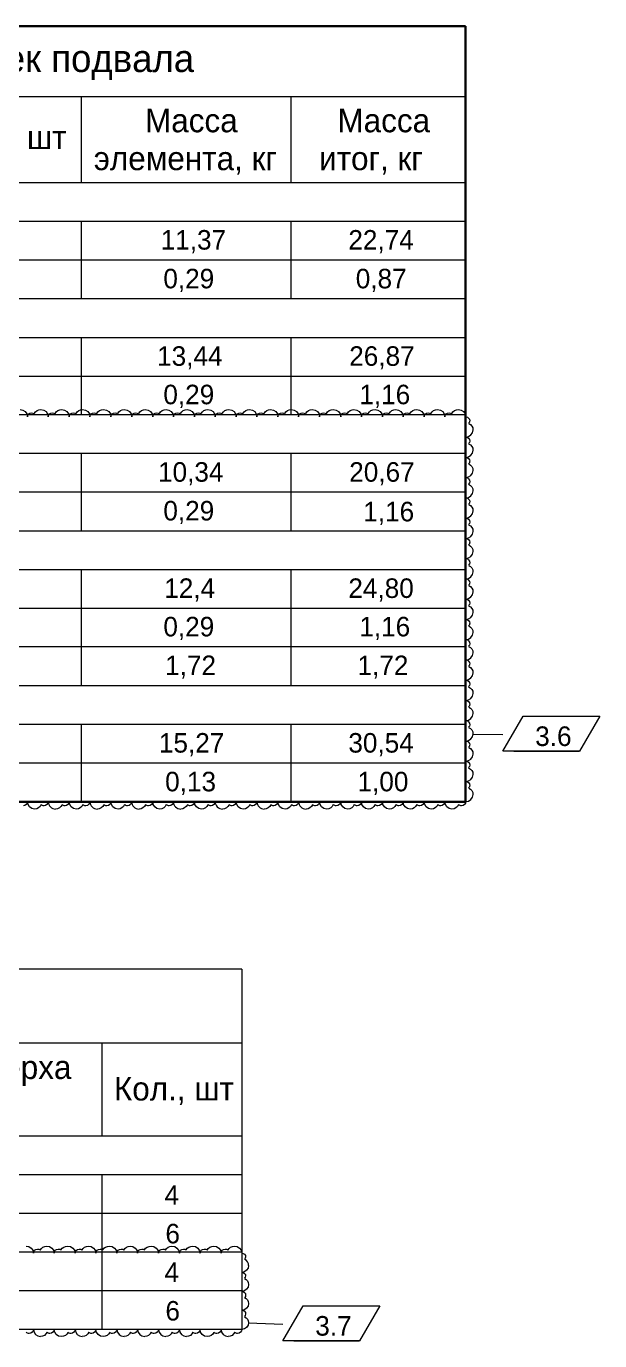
# Model space of a CAD drawing. Header units: millimetres. Extents: x -401725 to 250493, y 305116 to 802890.
# Drawn here: x -375114.68 to -375111.45, y 508966.03 to 508973.44 of the extents above; entities that cross this region are included whole.
import ezdxf

# ---------------------------------------------------------------- set-up
doc = ezdxf.new("R2010")
doc.units = ezdxf.units.MM
doc.layers.add('PDF _Геометрия', color=7, linetype='Continuous', true_color=0x1d1d1d)
doc.layers.add('PDF _Текст', color=7, linetype='Continuous')

msp = doc.modelspace()

# ---------------------------------------------------------------- linework, layer by layer
at = {"layer": 'PDF _Геометрия', "color": 7, "lineweight": 30}
for points in [[(-375112.2031, 508973.4421), (-375120.0761, 508973.4421)], [(-375112.2031, 508973.4421), (-375112.2031, 508973.0471), (-375112.2031, 508969.0706)], [(-375112.2031, 508969.0705), (-375120.0761, 508969.0705)]]:
    msp.add_lwpolyline(points, dxfattribs=at)
at = {"layer": 'PDF _Геометрия', "color": 7, "lineweight": 9}
for points in [[(-375120.0764, 508973.0471), (-375112.2034, 508973.0471)], [(-375114.3681, 508973.0471), (-375114.3681, 508972.5605)], [(-375113.1864, 508973.0471), (-375113.1864, 508972.5605)], [(-375112.2031, 508972.5605), (-375113.1864, 508972.5605), (-375114.368, 508972.5605), (-375115.3529, 508972.5605), (-375116.3362, 508972.5605), (-375118.1078, 508972.5605), (-375119.6828, 508972.5605), (-375120.0761, 508972.5605)], [(-375112.2031, 508972.3421), (-375113.1864, 508972.3421), (-375114.368, 508972.3421), (-375115.3529, 508972.3421), (-375116.3362, 508972.3421), (-375118.1078, 508972.3421), (-375119.6828, 508972.3421), (-375120.0761, 508972.3421)], [(-375114.3681, 508972.3421), (-375114.3681, 508972.1238)], [(-375113.1864, 508972.3421), (-375113.1864, 508972.1238)], [(-375112.2031, 508972.1238), (-375113.1864, 508972.1238), (-375114.368, 508972.1238), (-375115.3529, 508972.1238), (-375116.3362, 508972.1238), (-375118.1078, 508972.1238), (-375119.6828, 508972.1238), (-375120.0761, 508972.1238)], [(-375114.3681, 508972.1238), (-375114.3681, 508971.9055)], [(-375113.1864, 508972.1238), (-375113.1864, 508971.9055)], [(-375112.2031, 508971.9055), (-375113.1864, 508971.9055), (-375114.368, 508971.9055), (-375115.3529, 508971.9055), (-375116.3362, 508971.9055), (-375118.1078, 508971.9055), (-375119.6828, 508971.9055), (-375120.0761, 508971.9055)], [(-375112.2031, 508971.6871), (-375113.1864, 508971.6871), (-375114.368, 508971.6871), (-375115.3529, 508971.6871), (-375116.3362, 508971.6871), (-375118.1078, 508971.6871), (-375119.6828, 508971.6871), (-375120.0761, 508971.6871)], [(-375114.3681, 508971.6871), (-375114.3681, 508971.4688)], [(-375113.1864, 508971.6871), (-375113.1864, 508971.4688)], [(-375112.2031, 508971.4688), (-375113.1864, 508971.4688), (-375114.368, 508971.4688), (-375115.3529, 508971.4688), (-375116.3362, 508971.4688), (-375118.1078, 508971.4688), (-375119.6828, 508971.4688), (-375120.0761, 508971.4688)], [(-375114.3681, 508971.4688), (-375114.3681, 508971.2521)], [(-375113.1864, 508971.4688), (-375113.1864, 508971.2521)], [(-375112.2031, 508971.2521), (-375113.1864, 508971.2521), (-375114.368, 508971.2521), (-375115.3529, 508971.2521), (-375116.3362, 508971.2521), (-375118.1078, 508971.2521), (-375119.6828, 508971.2521), (-375120.0761, 508971.2521)], [(-375112.2031, 508971.0338), (-375113.1864, 508971.0338), (-375114.368, 508971.0338), (-375115.3529, 508971.0338), (-375116.3362, 508971.0338), (-375118.1078, 508971.0338), (-375119.6828, 508971.0338), (-375120.0761, 508971.0338)], [(-375114.3681, 508971.0338), (-375114.3681, 508970.8155)], [(-375113.1864, 508971.0338), (-375113.1864, 508970.8155)], [(-375112.2031, 508970.8155), (-375113.1864, 508970.8155), (-375114.368, 508970.8155), (-375115.3529, 508970.8155), (-375116.3362, 508970.8155), (-375118.1078, 508970.8155), (-375119.6828, 508970.8155), (-375120.0761, 508970.8155)], [(-375114.3681, 508970.8155), (-375114.3681, 508970.5971)], [(-375113.1864, 508970.8155), (-375113.1864, 508970.5971)], [(-375112.2031, 508970.5971), (-375113.1864, 508970.5971), (-375114.368, 508970.5971), (-375115.3529, 508970.5971), (-375116.3362, 508970.5971), (-375118.1078, 508970.5971), (-375119.6828, 508970.5971), (-375120.0761, 508970.5971)], [(-375112.2031, 508970.3788), (-375113.1864, 508970.3788), (-375114.368, 508970.3788), (-375115.3529, 508970.3788), (-375116.3362, 508970.3788), (-375118.1078, 508970.3788), (-375119.6828, 508970.3788), (-375120.0761, 508970.3788)], [(-375114.3681, 508970.3788), (-375114.3681, 508970.1605)], [(-375113.1864, 508970.3788), (-375113.1864, 508970.1605)], [(-375112.2031, 508970.1605), (-375113.1864, 508970.1605), (-375114.368, 508970.1605), (-375115.3529, 508970.1605), (-375116.3362, 508970.1605), (-375118.1078, 508970.1605), (-375119.6828, 508970.1605), (-375120.0761, 508970.1605)], [(-375114.3681, 508970.1605), (-375114.3681, 508969.9438)], [(-375113.1864, 508970.1605), (-375113.1864, 508969.9438)], [(-375112.2031, 508969.9438), (-375113.1864, 508969.9438), (-375114.368, 508969.9438), (-375115.3529, 508969.9438), (-375116.3362, 508969.9438), (-375118.1078, 508969.9438), (-375119.6828, 508969.9438), (-375120.0761, 508969.9438)], [(-375114.3681, 508969.9438), (-375114.3681, 508969.7255)], [(-375113.1864, 508969.9438), (-375113.1864, 508969.7255)], [(-375112.2031, 508969.7255), (-375113.1864, 508969.7255), (-375114.368, 508969.7255), (-375115.3529, 508969.7255), (-375116.3362, 508969.7255), (-375118.1078, 508969.7255), (-375119.6828, 508969.7255), (-375120.0761, 508969.7255)], [(-375112.2031, 508969.5071), (-375113.1864, 508969.5071), (-375114.368, 508969.5071), (-375115.3529, 508969.5071), (-375116.3362, 508969.5071), (-375118.1078, 508969.5071), (-375119.6828, 508969.5071), (-375120.0761, 508969.5071)], [(-375114.3681, 508969.5071), (-375114.3681, 508969.2888)], [(-375113.1864, 508969.5071), (-375113.1864, 508969.2888)], [(-375111.5614, 508969.3571), (-375111.9931, 508969.3571), (-375111.8797, 508969.5538), (-375111.4481, 508969.5538)], [(-375111.4481, 508969.5538), (-375111.5614, 508969.3571)], [(-375112.1631, 508969.4521), (-375111.9931, 508969.4505)], [(-375111.9314, 508969.3571), (-375111.5614, 508969.3571)], [(-375112.2031, 508969.2888), (-375113.1864, 508969.2888), (-375114.368, 508969.2888), (-375115.3529, 508969.2888), (-375116.3362, 508969.2888), (-375118.1078, 508969.2888), (-375119.6828, 508969.2888), (-375120.0761, 508969.2888)], [(-375114.3681, 508969.2888), (-375114.3681, 508969.0705)], [(-375113.1864, 508969.2888), (-375113.1864, 508969.0705)], [(-375113.4631, 508968.1271), (-375120.1561, 508968.1271)], [(-375113.4631, 508968.1271), (-375113.4631, 508967.7105), (-375113.4631, 508966.0972)], [(-375113.4633, 508967.7105), (-375120.1564, 508967.7105), (-375120.1564, 508966.0972)], [(-375114.2514, 508967.7105), (-375114.2514, 508967.4488)], [(-375114.2514, 508967.4488), (-375114.2514, 508967.1871)], [(-375113.4631, 508967.1871), (-375114.2514, 508967.1871), (-375115.8246, 508967.1871), (-375117.3996, 508967.1871), (-375118.3845, 508967.1871), (-375119.3695, 508967.1871), (-375120.1561, 508967.1871)], [(-375113.4631, 508966.9688), (-375114.2514, 508966.9688), (-375115.8246, 508966.9688), (-375117.3996, 508966.9688), (-375118.3845, 508966.9688), (-375119.3695, 508966.9688), (-375120.1561, 508966.9688)], [(-375114.2514, 508966.9688), (-375114.2514, 508966.7505)], [(-375113.4631, 508966.7505), (-375114.2514, 508966.7505), (-375115.8246, 508966.7505), (-375117.3996, 508966.7505), (-375118.3845, 508966.7505), (-375119.3695, 508966.7505), (-375120.1561, 508966.7505)], [(-375114.2514, 508966.7505), (-375114.2514, 508966.5321)], [(-375113.4631, 508966.5321), (-375114.2514, 508966.5321), (-375115.8246, 508966.5321), (-375117.3996, 508966.5321), (-375118.3845, 508966.5321), (-375119.3695, 508966.5321), (-375120.1561, 508966.5321)], [(-375114.2514, 508966.5321), (-375114.2514, 508966.3155)], [(-375113.4631, 508966.3155), (-375114.2514, 508966.3155), (-375115.8246, 508966.3155), (-375117.3996, 508966.3155), (-375118.3845, 508966.3155), (-375119.3695, 508966.3155), (-375120.1561, 508966.3155)], [(-375114.2514, 508966.3155), (-375114.2514, 508966.0971)], [(-375112.7997, 508966.0338), (-375113.2314, 508966.0338), (-375113.1181, 508966.2305), (-375112.6864, 508966.2305)], [(-375112.6864, 508966.2305), (-375112.7997, 508966.0338)], [(-375113.4631, 508966.0971), (-375120.1561, 508966.0971)], [(-375113.4264, 508966.1338), (-375113.2314, 508966.1271)], [(-375113.1697, 508966.0338), (-375112.7997, 508966.0338)]]:
    msp.add_lwpolyline(points, dxfattribs=at)
at = {"layer": 'PDF _Геометрия', "color": 1, "lineweight": 9}
for points in [[(-375114.6697, 508971.2421), (-375114.6697, 508971.2405)], [(-375114.5531, 508971.2421), (-375114.5531, 508971.2405)], [(-375114.4347, 508971.2421), (-375114.4347, 508971.2405)], [(-375114.3181, 508971.2421), (-375114.3181, 508971.2405)], [(-375114.1997, 508971.2421), (-375114.1997, 508971.2405)], [(-375114.0831, 508971.2421), (-375114.0831, 508971.2405)], [(-375113.9647, 508971.2421), (-375113.9647, 508971.2405)], [(-375113.8481, 508971.2421), (-375113.8481, 508971.2405)], [(-375113.7297, 508971.2421), (-375113.7297, 508971.2405)], [(-375113.6131, 508971.2421), (-375113.6131, 508971.2405)], [(-375113.4947, 508971.2421), (-375113.4947, 508971.2405)], [(-375113.3781, 508971.2421), (-375113.3781, 508971.2405)], [(-375113.2597, 508971.2421), (-375113.2597, 508971.2405)], [(-375113.1431, 508971.2421), (-375113.1431, 508971.2405)], [(-375113.0247, 508971.2421), (-375113.0247, 508971.2405)], [(-375112.9064, 508971.2421), (-375112.9064, 508971.2405)], [(-375112.7897, 508971.2421), (-375112.7897, 508971.2405)], [(-375112.6714, 508971.2421), (-375112.6714, 508971.2405)], [(-375112.5547, 508971.2421), (-375112.5547, 508971.2405)], [(-375112.4364, 508971.2421), (-375112.4364, 508971.2405)], [(-375112.3197, 508971.2421), (-375112.3197, 508971.2405)], [(-375112.2014, 508971.2421), (-375112.2014, 508971.2405)], [(-375114.6364, 508966.5271), (-375114.6364, 508966.5271)], [(-375114.5197, 508966.5271), (-375114.5197, 508966.5271)], [(-375114.4014, 508966.5271), (-375114.4014, 508966.5271)], [(-375114.2847, 508966.5271), (-375114.2847, 508966.5271)], [(-375114.1664, 508966.5271), (-375114.1664, 508966.5271)], [(-375114.0497, 508966.5271), (-375114.0497, 508966.5271)], [(-375113.9314, 508966.5271), (-375113.9314, 508966.5271)], [(-375113.8147, 508966.5271), (-375113.8147, 508966.5271)], [(-375113.6981, 508966.5271), (-375113.6981, 508966.5271)], [(-375113.5797, 508966.5271), (-375113.5797, 508966.5271)], [(-375113.4631, 508966.5271), (-375113.4631, 508966.5271)], [(-375113.4631, 508966.4188), (-375113.4631, 508966.4188)], [(-375113.4631, 508966.3121), (-375113.4631, 508966.3121)], [(-375113.4631, 508966.2055), (-375113.4631, 508966.2055)]]:
    msp.add_lwpolyline(points, dxfattribs=at)
for centre, radius, start, end in [((-375112.2019, 508971.1677), 0.0406, 270.7811, 359.2189), ((-375112.2019, 508971.0527), 0.0406, 270.7811, 359.2189), ((-375112.2019, 508970.9393), 0.0406, 270.7811, 359.2189), ((-375112.2019, 508970.8243), 0.0406, 270.7811, 359.2189), ((-375112.2019, 508970.711), 0.0406, 270.7811, 359.2189), ((-375112.2019, 508970.596), 0.0406, 270.7811, 359.2189), ((-375112.2019, 508970.4827), 0.0406, 270.7811, 359.2189), ((-375112.2019, 508970.3677), 0.0406, 270.7811, 359.2189), ((-375112.2019, 508970.2543), 0.0406, 270.7811, 359.2189), ((-375112.2019, 508970.1393), 0.0406, 270.7811, 359.2189), ((-375112.2019, 508970.026), 0.0406, 270.7811, 359.2189), ((-375112.2019, 508969.911), 0.0406, 270.7811, 359.2189), ((-375112.2019, 508969.7977), 0.0406, 270.7811, 359.2189), ((-375112.2019, 508969.6827), 0.0406, 270.7811, 359.2189), ((-375112.2019, 508969.5693), 0.0406, 270.7811, 359.2189), ((-375112.2019, 508969.4543), 0.0406, 270.7811, 359.2189), ((-375112.2019, 508969.341), 0.0406, 270.7811, 359.2189), ((-375112.2019, 508969.226), 0.0406, 270.7811, 359.2189), ((-375114.5118, 508969.0717), 0.0413, 179.43519, 270.56481), ((-375114.2768, 508969.0717), 0.0413, 179.43519, 270.56481), ((-375114.0418, 508969.0717), 0.0413, 179.43519, 270.56481), ((-375113.8068, 508969.0717), 0.0413, 179.43519, 270.56481), ((-375113.5718, 508969.0717), 0.0413, 179.43519, 270.56481), ((-375113.3368, 508969.0717), 0.0413, 179.43519, 270.56481), ((-375113.1018, 508969.0717), 0.0413, 179.43519, 270.56481), ((-375112.2019, 508969.1127), 0.0406, 270.7811, 359.2189), ((-375113.4636, 508966.4573), 0.0389, 359.78803, 63.73093), ((-375114.5958, 508966.0977), 0.0406, 180.7811, 269.2189), ((-375114.3608, 508966.0977), 0.0406, 180.7811, 269.2189), ((-375114.1258, 508966.0977), 0.0406, 180.7811, 269.2189), ((-375114.0092, 508966.0977), 0.0406, 180.7811, 269.2189), ((-375113.8908, 508966.0977), 0.0406, 180.7811, 269.2189), ((-375113.7742, 508966.0977), 0.0406, 180.7811, 269.2189), ((-375113.5392, 508966.0977), 0.0406, 180.7811, 269.2189)]:
    msp.add_arc(centre, radius, start, end, dxfattribs=at)
for points in [[(-375114.7114, 508971.2821), (-375114.6897, 508971.2821), (-375114.6697, 508971.2655), (-375114.6697, 508971.2421)], [(-375114.6314, 508971.2588), (-375114.6247, 508971.2738), (-375114.6097, 508971.2821), (-375114.5947, 508971.2821)], [(-375114.5947, 508971.2821), (-375114.5714, 508971.2821), (-375114.5531, 508971.2655), (-375114.5531, 508971.2421)], [(-375114.5147, 508971.2605), (-375114.5081, 508971.2738), (-375114.4931, 508971.2821), (-375114.4764, 508971.2821)], [(-375114.4764, 508971.2821), (-375114.4547, 508971.2821), (-375114.4347, 508971.2655), (-375114.4347, 508971.2421)], [(-375114.3964, 508971.2588), (-375114.3897, 508971.2738), (-375114.3747, 508971.2821), (-375114.3597, 508971.2821)], [(-375114.3597, 508971.2821), (-375114.3364, 508971.2821), (-375114.3181, 508971.2655), (-375114.3181, 508971.2421)], [(-375114.2797, 508971.2605), (-375114.2731, 508971.2738), (-375114.2581, 508971.2821), (-375114.2414, 508971.2821)], [(-375114.2414, 508971.2821), (-375114.2197, 508971.2821), (-375114.1997, 508971.2655), (-375114.1997, 508971.2421)], [(-375114.1614, 508971.2588), (-375114.1547, 508971.2738), (-375114.1397, 508971.2821), (-375114.1247, 508971.2821)], [(-375114.1247, 508971.2821), (-375114.1014, 508971.2821), (-375114.0831, 508971.2655), (-375114.0831, 508971.2421)], [(-375114.0431, 508971.2588), (-375114.0364, 508971.2738), (-375114.0214, 508971.2821), (-375114.0064, 508971.2821)], [(-375114.0064, 508971.2821), (-375113.9831, 508971.2821), (-375113.9647, 508971.2655), (-375113.9647, 508971.2421)], [(-375113.9264, 508971.2588), (-375113.9197, 508971.2738), (-375113.9047, 508971.2821), (-375113.8897, 508971.2821)], [(-375113.8897, 508971.2821), (-375113.8664, 508971.2821), (-375113.8481, 508971.2655), (-375113.8481, 508971.2421)], [(-375113.8081, 508971.2588), (-375113.8014, 508971.2738), (-375113.7864, 508971.2821), (-375113.7714, 508971.2821)], [(-375113.7714, 508971.2821), (-375113.7481, 508971.2821), (-375113.7297, 508971.2655), (-375113.7297, 508971.2421)], [(-375113.6914, 508971.2588), (-375113.6847, 508971.2738), (-375113.6697, 508971.2821), (-375113.6547, 508971.2821)], [(-375113.6547, 508971.2821), (-375113.6314, 508971.2821), (-375113.6131, 508971.2655), (-375113.6131, 508971.2421)], [(-375113.5731, 508971.2588), (-375113.5664, 508971.2738), (-375113.5514, 508971.2821), (-375113.5364, 508971.2821)], [(-375113.5364, 508971.2821), (-375113.5131, 508971.2821), (-375113.4947, 508971.2655), (-375113.4947, 508971.2421)], [(-375113.4564, 508971.2588), (-375113.4497, 508971.2738), (-375113.4347, 508971.2821), (-375113.4197, 508971.2821)], [(-375113.4197, 508971.2821), (-375113.3964, 508971.2821), (-375113.3781, 508971.2655), (-375113.3781, 508971.2421)], [(-375113.3381, 508971.2588), (-375113.3314, 508971.2738), (-375113.3164, 508971.2821), (-375113.3014, 508971.2821)], [(-375113.3014, 508971.2821), (-375113.2781, 508971.2821), (-375113.2597, 508971.2655), (-375113.2597, 508971.2421)], [(-375113.2214, 508971.2588), (-375113.2147, 508971.2738), (-375113.1997, 508971.2821), (-375113.1847, 508971.2821)], [(-375113.1847, 508971.2821), (-375113.1614, 508971.2821), (-375113.1431, 508971.2655), (-375113.1431, 508971.2421)], [(-375113.1031, 508971.2588), (-375113.0964, 508971.2738), (-375113.0814, 508971.2821), (-375113.0664, 508971.2821)], [(-375113.0664, 508971.2821), (-375113.0431, 508971.2821), (-375113.0247, 508971.2655), (-375113.0247, 508971.2421)], [(-375112.9864, 508971.2605), (-375112.9797, 508971.2738), (-375112.9647, 508971.2821), (-375112.9481, 508971.2821)], [(-375112.9481, 508971.2821), (-375112.9264, 508971.2821), (-375112.9064, 508971.2655), (-375112.9064, 508971.2421)], [(-375112.8681, 508971.2588), (-375112.8614, 508971.2738), (-375112.8464, 508971.2821), (-375112.8314, 508971.2821)], [(-375112.8314, 508971.2821), (-375112.8081, 508971.2821), (-375112.7897, 508971.2655), (-375112.7897, 508971.2421)], [(-375112.7514, 508971.2605), (-375112.7447, 508971.2738), (-375112.7297, 508971.2821), (-375112.7131, 508971.2821)], [(-375112.7131, 508971.2821), (-375112.6914, 508971.2821), (-375112.6714, 508971.2655), (-375112.6714, 508971.2421)], [(-375112.6331, 508971.2588), (-375112.6264, 508971.2738), (-375112.6114, 508971.2821), (-375112.5964, 508971.2821)], [(-375112.5964, 508971.2821), (-375112.5731, 508971.2821), (-375112.5547, 508971.2655), (-375112.5547, 508971.2421)], [(-375112.5164, 508971.2605), (-375112.5097, 508971.2738), (-375112.4947, 508971.2821), (-375112.4781, 508971.2821)], [(-375112.4781, 508971.2821), (-375112.4564, 508971.2821), (-375112.4364, 508971.2655), (-375112.4364, 508971.2421)], [(-375112.3981, 508971.2588), (-375112.3914, 508971.2738), (-375112.3764, 508971.2821), (-375112.3614, 508971.2821)], [(-375112.3614, 508971.2821), (-375112.3381, 508971.2821), (-375112.3197, 508971.2655), (-375112.3197, 508971.2421)], [(-375112.2814, 508971.2605), (-375112.2747, 508971.2738), (-375112.2597, 508971.2821), (-375112.2431, 508971.2821)], [(-375112.2431, 508971.2821), (-375112.2214, 508971.2821), (-375112.2014, 508971.2655), (-375112.2014, 508971.2421)], [(-375114.6697, 508971.2405), (-375114.6697, 508971.2538), (-375114.6597, 508971.2638), (-375114.6464, 508971.2638)], [(-375114.6464, 508971.2638), (-375114.6414, 508971.2638), (-375114.6364, 508971.2621), (-375114.6331, 508971.2588)], [(-375114.5531, 508971.2405), (-375114.5531, 508971.2538), (-375114.5431, 508971.2638), (-375114.5297, 508971.2638)], [(-375114.5297, 508971.2638), (-375114.5247, 508971.2638), (-375114.5197, 508971.2621), (-375114.5147, 508971.2588)], [(-375114.4347, 508971.2405), (-375114.4347, 508971.2538), (-375114.4247, 508971.2638), (-375114.4114, 508971.2638)], [(-375114.4114, 508971.2638), (-375114.4064, 508971.2638), (-375114.4014, 508971.2621), (-375114.3981, 508971.2588)], [(-375114.3181, 508971.2405), (-375114.3181, 508971.2538), (-375114.3081, 508971.2638), (-375114.2947, 508971.2638)], [(-375114.2947, 508971.2638), (-375114.2897, 508971.2638), (-375114.2831, 508971.2621), (-375114.2797, 508971.2588)], [(-375114.1997, 508971.2405), (-375114.1997, 508971.2538), (-375114.1897, 508971.2638), (-375114.1764, 508971.2638)], [(-375114.1764, 508971.2638), (-375114.1714, 508971.2638), (-375114.1664, 508971.2621), (-375114.1631, 508971.2588)], [(-375114.0831, 508971.2405), (-375114.0831, 508971.2538), (-375114.0731, 508971.2638), (-375114.0597, 508971.2638)], [(-375114.0597, 508971.2638), (-375114.0547, 508971.2638), (-375114.0481, 508971.2621), (-375114.0447, 508971.2588)], [(-375113.9647, 508971.2405), (-375113.9647, 508971.2538), (-375113.9547, 508971.2638), (-375113.9414, 508971.2638)], [(-375113.9414, 508971.2638), (-375113.9364, 508971.2638), (-375113.9314, 508971.2621), (-375113.9281, 508971.2588)], [(-375113.8481, 508971.2405), (-375113.8481, 508971.2538), (-375113.8381, 508971.2638), (-375113.8247, 508971.2638)], [(-375113.8247, 508971.2638), (-375113.8197, 508971.2638), (-375113.8131, 508971.2621), (-375113.8097, 508971.2588)], [(-375113.7297, 508971.2405), (-375113.7297, 508971.2538), (-375113.7197, 508971.2638), (-375113.7064, 508971.2638)], [(-375113.7064, 508971.2638), (-375113.7014, 508971.2638), (-375113.6964, 508971.2621), (-375113.6931, 508971.2588)], [(-375113.6131, 508971.2405), (-375113.6131, 508971.2538), (-375113.6031, 508971.2638), (-375113.5897, 508971.2638)], [(-375113.5897, 508971.2638), (-375113.5847, 508971.2638), (-375113.5781, 508971.2621), (-375113.5747, 508971.2588)], [(-375113.4947, 508971.2405), (-375113.4947, 508971.2538), (-375113.4847, 508971.2638), (-375113.4714, 508971.2638)], [(-375113.4714, 508971.2638), (-375113.4664, 508971.2638), (-375113.4614, 508971.2621), (-375113.4581, 508971.2588)], [(-375113.3781, 508971.2405), (-375113.3781, 508971.2538), (-375113.3681, 508971.2638), (-375113.3547, 508971.2638)], [(-375113.3547, 508971.2638), (-375113.3497, 508971.2638), (-375113.3431, 508971.2621), (-375113.3397, 508971.2588)], [(-375113.2597, 508971.2405), (-375113.2597, 508971.2538), (-375113.2497, 508971.2638), (-375113.2364, 508971.2638)], [(-375113.2364, 508971.2638), (-375113.2314, 508971.2638), (-375113.2264, 508971.2621), (-375113.2231, 508971.2588)], [(-375113.1431, 508971.2405), (-375113.1431, 508971.2538), (-375113.1331, 508971.2638), (-375113.1197, 508971.2638)], [(-375113.1197, 508971.2638), (-375113.1147, 508971.2638), (-375113.1081, 508971.2621), (-375113.1047, 508971.2588)], [(-375113.0247, 508971.2405), (-375113.0247, 508971.2538), (-375113.0147, 508971.2638), (-375113.0014, 508971.2638)], [(-375113.0014, 508971.2638), (-375112.9964, 508971.2638), (-375112.9914, 508971.2621), (-375112.9864, 508971.2588)], [(-375112.9064, 508971.2405), (-375112.9064, 508971.2538), (-375112.8964, 508971.2638), (-375112.8831, 508971.2638)], [(-375112.8831, 508971.2638), (-375112.8781, 508971.2638), (-375112.8731, 508971.2621), (-375112.8697, 508971.2588)], [(-375112.7897, 508971.2405), (-375112.7897, 508971.2538), (-375112.7797, 508971.2638), (-375112.7664, 508971.2638)], [(-375112.7664, 508971.2638), (-375112.7614, 508971.2638), (-375112.7564, 508971.2621), (-375112.7514, 508971.2588)], [(-375112.6714, 508971.2405), (-375112.6714, 508971.2538), (-375112.6614, 508971.2638), (-375112.6481, 508971.2638)], [(-375112.6481, 508971.2638), (-375112.6431, 508971.2638), (-375112.6381, 508971.2621), (-375112.6347, 508971.2588)], [(-375112.5547, 508971.2405), (-375112.5547, 508971.2538), (-375112.5447, 508971.2638), (-375112.5314, 508971.2638)], [(-375112.5314, 508971.2638), (-375112.5264, 508971.2638), (-375112.5214, 508971.2621), (-375112.5164, 508971.2588)], [(-375112.4364, 508971.2405), (-375112.4364, 508971.2538), (-375112.4264, 508971.2638), (-375112.4131, 508971.2638)], [(-375112.4131, 508971.2638), (-375112.4081, 508971.2638), (-375112.4031, 508971.2621), (-375112.3997, 508971.2588)], [(-375112.3197, 508971.2405), (-375112.3197, 508971.2538), (-375112.3097, 508971.2638), (-375112.2964, 508971.2638)], [(-375112.2964, 508971.2638), (-375112.2914, 508971.2638), (-375112.2864, 508971.2621), (-375112.2814, 508971.2588)], [(-375112.2014, 508971.2405), (-375112.1897, 508971.2405), (-375112.1797, 508971.2305), (-375112.1797, 508971.2188)], [(-375112.1797, 508971.2188), (-375112.1797, 508971.2138), (-375112.1831, 508971.2071), (-375112.1864, 508971.2038)], [(-375112.1847, 508971.2038), (-375112.1714, 508971.1971), (-375112.1614, 508971.1838), (-375112.1614, 508971.1671)], [(-375112.2014, 508971.1271), (-375112.1897, 508971.1271), (-375112.1797, 508971.1171), (-375112.1797, 508971.1038)], [(-375112.1797, 508971.1038), (-375112.1797, 508971.0988), (-375112.1831, 508971.0938), (-375112.1864, 508971.0905)], [(-375112.1864, 508971.0888), (-375112.1714, 508971.0821), (-375112.1614, 508971.0688), (-375112.1614, 508971.0521)], [(-375112.2014, 508971.0121), (-375112.1897, 508971.0121), (-375112.1797, 508971.0021), (-375112.1797, 508970.9905)], [(-375112.1797, 508970.9905), (-375112.1797, 508970.9855), (-375112.1831, 508970.9788), (-375112.1864, 508970.9755)], [(-375112.1847, 508970.9755), (-375112.1714, 508970.9688), (-375112.1614, 508970.9555), (-375112.1614, 508970.9388)], [(-375112.2014, 508970.8988), (-375112.1897, 508970.8988), (-375112.1797, 508970.8888), (-375112.1797, 508970.8755)], [(-375112.1797, 508970.8755), (-375112.1797, 508970.8705), (-375112.1831, 508970.8655), (-375112.1864, 508970.8621)], [(-375112.1864, 508970.8605), (-375112.1714, 508970.8538), (-375112.1614, 508970.8405), (-375112.1614, 508970.8238)], [(-375112.2014, 508970.7838), (-375112.1897, 508970.7838), (-375112.1797, 508970.7738), (-375112.1797, 508970.7621)], [(-375112.1797, 508970.7621), (-375112.1797, 508970.7571), (-375112.1831, 508970.7505), (-375112.1864, 508970.7471)], [(-375112.1847, 508970.7471), (-375112.1714, 508970.7405), (-375112.1614, 508970.7271), (-375112.1614, 508970.7105)], [(-375112.2014, 508970.6705), (-375112.1897, 508970.6705), (-375112.1797, 508970.6605), (-375112.1797, 508970.6471)], [(-375112.1797, 508970.6471), (-375112.1797, 508970.6421), (-375112.1831, 508970.6371), (-375112.1864, 508970.6338)], [(-375112.1864, 508970.6321), (-375112.1714, 508970.6255), (-375112.1614, 508970.6121), (-375112.1614, 508970.5955)], [(-375112.2014, 508970.5555), (-375112.1897, 508970.5555), (-375112.1797, 508970.5455), (-375112.1797, 508970.5338)], [(-375112.1797, 508970.5338), (-375112.1797, 508970.5288), (-375112.1831, 508970.5221), (-375112.1864, 508970.5188)], [(-375112.1847, 508970.5188), (-375112.1714, 508970.5121), (-375112.1614, 508970.4988), (-375112.1614, 508970.4821)], [(-375112.2014, 508970.4421), (-375112.1897, 508970.4421), (-375112.1797, 508970.4321), (-375112.1797, 508970.4188)], [(-375112.1797, 508970.4188), (-375112.1797, 508970.4138), (-375112.1831, 508970.4088), (-375112.1864, 508970.4055)], [(-375112.1864, 508970.4038), (-375112.1714, 508970.3971), (-375112.1614, 508970.3838), (-375112.1614, 508970.3671)], [(-375112.2014, 508970.3271), (-375112.1897, 508970.3271), (-375112.1797, 508970.3171), (-375112.1797, 508970.3055)], [(-375112.1797, 508970.3055), (-375112.1797, 508970.3005), (-375112.1831, 508970.2938), (-375112.1864, 508970.2905)], [(-375112.1847, 508970.2905), (-375112.1714, 508970.2838), (-375112.1614, 508970.2705), (-375112.1614, 508970.2538)], [(-375112.2014, 508970.2138), (-375112.1897, 508970.2138), (-375112.1797, 508970.2038), (-375112.1797, 508970.1905)], [(-375112.1797, 508970.1905), (-375112.1797, 508970.1855), (-375112.1831, 508970.1805), (-375112.1864, 508970.1771)], [(-375112.1864, 508970.1755), (-375112.1714, 508970.1688), (-375112.1614, 508970.1555), (-375112.1614, 508970.1388)], [(-375112.2014, 508970.0988), (-375112.1897, 508970.0988), (-375112.1797, 508970.0888), (-375112.1797, 508970.0771)], [(-375112.1797, 508970.0771), (-375112.1797, 508970.0721), (-375112.1831, 508970.0655), (-375112.1864, 508970.0621)], [(-375112.1847, 508970.0621), (-375112.1714, 508970.0555), (-375112.1614, 508970.0421), (-375112.1614, 508970.0255)], [(-375112.2014, 508969.9855), (-375112.1897, 508969.9855), (-375112.1797, 508969.9755), (-375112.1797, 508969.9621)], [(-375112.1797, 508969.9621), (-375112.1797, 508969.9571), (-375112.1831, 508969.9521), (-375112.1864, 508969.9488)], [(-375112.1864, 508969.9471), (-375112.1714, 508969.9405), (-375112.1614, 508969.9271), (-375112.1614, 508969.9105)], [(-375112.2014, 508969.8705), (-375112.1897, 508969.8705), (-375112.1797, 508969.8605), (-375112.1797, 508969.8488)], [(-375112.1797, 508969.8488), (-375112.1797, 508969.8438), (-375112.1831, 508969.8371), (-375112.1864, 508969.8338)], [(-375112.1847, 508969.8338), (-375112.1714, 508969.8271), (-375112.1614, 508969.8138), (-375112.1614, 508969.7971)], [(-375112.2014, 508969.7571), (-375112.1897, 508969.7571), (-375112.1797, 508969.7471), (-375112.1797, 508969.7338)], [(-375112.1797, 508969.7338), (-375112.1797, 508969.7288), (-375112.1831, 508969.7238), (-375112.1864, 508969.7205)], [(-375112.1864, 508969.7188), (-375112.1714, 508969.7121), (-375112.1614, 508969.6988), (-375112.1614, 508969.6821)], [(-375112.2014, 508969.6421), (-375112.1897, 508969.6421), (-375112.1797, 508969.6321), (-375112.1797, 508969.6205)], [(-375112.1797, 508969.6205), (-375112.1797, 508969.6155), (-375112.1831, 508969.6088), (-375112.1864, 508969.6055)], [(-375112.1847, 508969.6055), (-375112.1714, 508969.5988), (-375112.1614, 508969.5855), (-375112.1614, 508969.5688)], [(-375112.2014, 508969.5288), (-375112.1897, 508969.5288), (-375112.1797, 508969.5188), (-375112.1797, 508969.5055)], [(-375112.1797, 508969.5055), (-375112.1797, 508969.5005), (-375112.1831, 508969.4955), (-375112.1864, 508969.4921)], [(-375112.1864, 508969.4905), (-375112.1714, 508969.4838), (-375112.1614, 508969.4705), (-375112.1614, 508969.4538)], [(-375112.2014, 508969.4138), (-375112.1897, 508969.4138), (-375112.1797, 508969.4038), (-375112.1797, 508969.3921)], [(-375112.1797, 508969.3921), (-375112.1797, 508969.3871), (-375112.1831, 508969.3805), (-375112.1864, 508969.3771)], [(-375112.1847, 508969.3771), (-375112.1714, 508969.3705), (-375112.1614, 508969.3571), (-375112.1614, 508969.3405)], [(-375112.2014, 508969.3005), (-375112.1897, 508969.3005), (-375112.1797, 508969.2905), (-375112.1797, 508969.2771)], [(-375112.1797, 508969.2771), (-375112.1797, 508969.2721), (-375112.1831, 508969.2671), (-375112.1864, 508969.2638)], [(-375112.1864, 508969.2621), (-375112.1714, 508969.2555), (-375112.1614, 508969.2421), (-375112.1614, 508969.2255)], [(-375112.2014, 508969.1855), (-375112.1897, 508969.1855), (-375112.1797, 508969.1755), (-375112.1797, 508969.1638)], [(-375112.1797, 508969.1638), (-375112.1797, 508969.1588), (-375112.1831, 508969.1521), (-375112.1864, 508969.1488)], [(-375112.1847, 508969.1488), (-375112.1714, 508969.1421), (-375112.1614, 508969.1288), (-375112.1614, 508969.1121)], [(-375114.6697, 508969.0721), (-375114.6697, 508969.0605), (-375114.6814, 508969.0488), (-375114.6931, 508969.0488)], [(-375114.6297, 508969.0305), (-375114.6531, 508969.0305), (-375114.6697, 508969.0488), (-375114.6697, 508969.0721)], [(-375114.5931, 508969.0555), (-375114.5997, 508969.0405), (-375114.6131, 508969.0305), (-375114.6297, 508969.0305)], [(-375114.5764, 508969.0488), (-375114.5831, 508969.0488), (-375114.5881, 508969.0521), (-375114.5914, 508969.0555)], [(-375114.5531, 508969.0721), (-375114.5531, 508969.0605), (-375114.5647, 508969.0488), (-375114.5764, 508969.0488)], [(-375114.4747, 508969.0538), (-375114.4814, 508969.0405), (-375114.4964, 508969.0305), (-375114.5114, 508969.0305)], [(-375114.4581, 508969.0488), (-375114.4647, 508969.0488), (-375114.4697, 508969.0521), (-375114.4747, 508969.0555)], [(-375114.4347, 508969.0721), (-375114.4347, 508969.0605), (-375114.4464, 508969.0488), (-375114.4581, 508969.0488)], [(-375114.3947, 508969.0305), (-375114.4181, 508969.0305), (-375114.4347, 508969.0488), (-375114.4347, 508969.0721)], [(-375114.3581, 508969.0555), (-375114.3647, 508969.0405), (-375114.3781, 508969.0305), (-375114.3947, 508969.0305)], [(-375114.3414, 508969.0488), (-375114.3481, 508969.0488), (-375114.3531, 508969.0521), (-375114.3564, 508969.0555)], [(-375114.3181, 508969.0721), (-375114.3181, 508969.0605), (-375114.3297, 508969.0488), (-375114.3414, 508969.0488)], [(-375114.2397, 508969.0538), (-375114.2464, 508969.0405), (-375114.2614, 508969.0305), (-375114.2764, 508969.0305)], [(-375114.2231, 508969.0488), (-375114.2297, 508969.0488), (-375114.2347, 508969.0521), (-375114.2397, 508969.0555)], [(-375114.1997, 508969.0721), (-375114.1997, 508969.0605), (-375114.2114, 508969.0488), (-375114.2231, 508969.0488)], [(-375114.1597, 508969.0305), (-375114.1831, 508969.0305), (-375114.1997, 508969.0488), (-375114.1997, 508969.0721)], [(-375114.1231, 508969.0555), (-375114.1297, 508969.0405), (-375114.1431, 508969.0305), (-375114.1597, 508969.0305)], [(-375114.1064, 508969.0488), (-375114.1131, 508969.0488), (-375114.1181, 508969.0521), (-375114.1214, 508969.0555)], [(-375114.0831, 508969.0721), (-375114.0831, 508969.0605), (-375114.0947, 508969.0488), (-375114.1064, 508969.0488)], [(-375114.0047, 508969.0538), (-375114.0114, 508969.0405), (-375114.0264, 508969.0305), (-375114.0414, 508969.0305)], [(-375113.9881, 508969.0488), (-375113.9947, 508969.0488), (-375113.9997, 508969.0521), (-375114.0047, 508969.0555)], [(-375113.9647, 508969.0721), (-375113.9647, 508969.0605), (-375113.9764, 508969.0488), (-375113.9881, 508969.0488)], [(-375113.9247, 508969.0305), (-375113.9481, 508969.0305), (-375113.9647, 508969.0488), (-375113.9647, 508969.0721)], [(-375113.8881, 508969.0555), (-375113.8947, 508969.0405), (-375113.9081, 508969.0305), (-375113.9247, 508969.0305)], [(-375113.8714, 508969.0488), (-375113.8781, 508969.0488), (-375113.8831, 508969.0521), (-375113.8864, 508969.0555)], [(-375113.8481, 508969.0721), (-375113.8481, 508969.0605), (-375113.8597, 508969.0488), (-375113.8714, 508969.0488)], [(-375113.7697, 508969.0538), (-375113.7764, 508969.0405), (-375113.7914, 508969.0305), (-375113.8064, 508969.0305)], [(-375113.7531, 508969.0488), (-375113.7597, 508969.0488), (-375113.7647, 508969.0521), (-375113.7697, 508969.0555)], [(-375113.7297, 508969.0721), (-375113.7297, 508969.0605), (-375113.7414, 508969.0488), (-375113.7531, 508969.0488)], [(-375113.6897, 508969.0305), (-375113.7131, 508969.0305), (-375113.7297, 508969.0488), (-375113.7297, 508969.0721)], [(-375113.6531, 508969.0555), (-375113.6597, 508969.0405), (-375113.6731, 508969.0305), (-375113.6897, 508969.0305)], [(-375113.6364, 508969.0488), (-375113.6431, 508969.0488), (-375113.6481, 508969.0521), (-375113.6514, 508969.0555)], [(-375113.6131, 508969.0721), (-375113.6131, 508969.0605), (-375113.6247, 508969.0488), (-375113.6364, 508969.0488)], [(-375113.5347, 508969.0538), (-375113.5414, 508969.0405), (-375113.5564, 508969.0305), (-375113.5714, 508969.0305)], [(-375113.5181, 508969.0488), (-375113.5247, 508969.0488), (-375113.5297, 508969.0521), (-375113.5347, 508969.0555)], [(-375113.4947, 508969.0721), (-375113.4947, 508969.0605), (-375113.5064, 508969.0488), (-375113.5181, 508969.0488)], [(-375113.4547, 508969.0305), (-375113.4781, 508969.0305), (-375113.4947, 508969.0488), (-375113.4947, 508969.0721)], [(-375113.4181, 508969.0555), (-375113.4247, 508969.0405), (-375113.4381, 508969.0305), (-375113.4547, 508969.0305)], [(-375113.4014, 508969.0488), (-375113.4081, 508969.0488), (-375113.4131, 508969.0521), (-375113.4164, 508969.0555)], [(-375113.3781, 508969.0721), (-375113.3781, 508969.0605), (-375113.3897, 508969.0488), (-375113.4014, 508969.0488)], [(-375113.2997, 508969.0538), (-375113.3064, 508969.0405), (-375113.3214, 508969.0305), (-375113.3364, 508969.0305)], [(-375113.2831, 508969.0488), (-375113.2897, 508969.0488), (-375113.2947, 508969.0521), (-375113.2997, 508969.0555)], [(-375113.2597, 508969.0721), (-375113.2597, 508969.0605), (-375113.2714, 508969.0488), (-375113.2831, 508969.0488)], [(-375113.2197, 508969.0305), (-375113.2431, 508969.0305), (-375113.2597, 508969.0488), (-375113.2597, 508969.0721)], [(-375113.1831, 508969.0555), (-375113.1897, 508969.0405), (-375113.2031, 508969.0305), (-375113.2197, 508969.0305)], [(-375113.1664, 508969.0488), (-375113.1731, 508969.0488), (-375113.1781, 508969.0521), (-375113.1814, 508969.0555)], [(-375113.1431, 508969.0721), (-375113.1431, 508969.0605), (-375113.1547, 508969.0488), (-375113.1664, 508969.0488)], [(-375113.0647, 508969.0538), (-375113.0714, 508969.0405), (-375113.0864, 508969.0305), (-375113.1014, 508969.0305)], [(-375113.0481, 508969.0488), (-375113.0547, 508969.0488), (-375113.0597, 508969.0521), (-375113.0647, 508969.0555)], [(-375113.0247, 508969.0721), (-375113.0247, 508969.0605), (-375113.0364, 508969.0488), (-375113.0481, 508969.0488)], [(-375112.9847, 508969.0305), (-375113.0081, 508969.0305), (-375113.0247, 508969.0488), (-375113.0247, 508969.0721)], [(-375112.9481, 508969.0555), (-375112.9547, 508969.0405), (-375112.9681, 508969.0305), (-375112.9847, 508969.0305)], [(-375112.9314, 508969.0488), (-375112.9364, 508969.0488), (-375112.9431, 508969.0521), (-375112.9464, 508969.0555)], [(-375112.9064, 508969.0721), (-375112.9064, 508969.0605), (-375112.9181, 508969.0488), (-375112.9314, 508969.0488)], [(-375112.8664, 508969.0305), (-375112.8897, 508969.0305), (-375112.9064, 508969.0488), (-375112.9064, 508969.0721)], [(-375112.8297, 508969.0555), (-375112.8364, 508969.0405), (-375112.8497, 508969.0305), (-375112.8664, 508969.0305)], [(-375112.8131, 508969.0488), (-375112.8197, 508969.0488), (-375112.8247, 508969.0521), (-375112.8281, 508969.0555)], [(-375112.7897, 508969.0721), (-375112.7897, 508969.0605), (-375112.8014, 508969.0488), (-375112.8131, 508969.0488)], [(-375112.7497, 508969.0305), (-375112.7731, 508969.0305), (-375112.7897, 508969.0488), (-375112.7897, 508969.0721)], [(-375112.7131, 508969.0555), (-375112.7197, 508969.0405), (-375112.7331, 508969.0305), (-375112.7497, 508969.0305)], [(-375112.6964, 508969.0488), (-375112.7014, 508969.0488), (-375112.7081, 508969.0521), (-375112.7114, 508969.0555)], [(-375112.6714, 508969.0721), (-375112.6714, 508969.0605), (-375112.6831, 508969.0488), (-375112.6964, 508969.0488)], [(-375112.6314, 508969.0305), (-375112.6547, 508969.0305), (-375112.6714, 508969.0488), (-375112.6714, 508969.0721)], [(-375112.5947, 508969.0555), (-375112.6014, 508969.0405), (-375112.6147, 508969.0305), (-375112.6314, 508969.0305)], [(-375112.5781, 508969.0488), (-375112.5847, 508969.0488), (-375112.5897, 508969.0521), (-375112.5931, 508969.0555)], [(-375112.5547, 508969.0721), (-375112.5547, 508969.0605), (-375112.5664, 508969.0488), (-375112.5781, 508969.0488)], [(-375112.5147, 508969.0305), (-375112.5381, 508969.0305), (-375112.5547, 508969.0488), (-375112.5547, 508969.0721)], [(-375112.4781, 508969.0555), (-375112.4847, 508969.0405), (-375112.4981, 508969.0305), (-375112.5147, 508969.0305)], [(-375112.4614, 508969.0488), (-375112.4664, 508969.0488), (-375112.4731, 508969.0521), (-375112.4764, 508969.0555)], [(-375112.4364, 508969.0721), (-375112.4364, 508969.0605), (-375112.4481, 508969.0488), (-375112.4614, 508969.0488)], [(-375112.3964, 508969.0305), (-375112.4197, 508969.0305), (-375112.4364, 508969.0488), (-375112.4364, 508969.0721)], [(-375112.3597, 508969.0555), (-375112.3664, 508969.0405), (-375112.3797, 508969.0305), (-375112.3964, 508969.0305)], [(-375112.3431, 508969.0488), (-375112.3497, 508969.0488), (-375112.3547, 508969.0521), (-375112.3581, 508969.0555)], [(-375112.3197, 508969.0721), (-375112.3197, 508969.0605), (-375112.3314, 508969.0488), (-375112.3431, 508969.0488)], [(-375112.2797, 508969.0305), (-375112.3031, 508969.0305), (-375112.3197, 508969.0488), (-375112.3197, 508969.0721)], [(-375112.2431, 508969.0555), (-375112.2497, 508969.0405), (-375112.2631, 508969.0305), (-375112.2797, 508969.0305)], [(-375112.2264, 508969.0488), (-375112.2314, 508969.0488), (-375112.2381, 508969.0521), (-375112.2414, 508969.0555)], [(-375112.2014, 508969.0721), (-375112.2014, 508969.0605), (-375112.2131, 508969.0488), (-375112.2264, 508969.0488)], [(-375114.6781, 508966.5671), (-375114.6564, 508966.5671), (-375114.6381, 508966.5505), (-375114.6364, 508966.5271)], [(-375114.6364, 508966.5271), (-375114.6364, 508966.5405), (-375114.6264, 508966.5505), (-375114.6131, 508966.5505)], [(-375114.6131, 508966.5505), (-375114.6081, 508966.5505), (-375114.6031, 508966.5488), (-375114.5981, 508966.5455)], [(-375114.5981, 508966.5438), (-375114.5914, 508966.5588), (-375114.5764, 508966.5671), (-375114.5614, 508966.5671)], [(-375114.5614, 508966.5671), (-375114.5397, 508966.5671), (-375114.5214, 508966.5505), (-375114.5197, 508966.5271)], [(-375114.5197, 508966.5271), (-375114.5197, 508966.5405), (-375114.5097, 508966.5505), (-375114.4964, 508966.5505)], [(-375114.4964, 508966.5505), (-375114.4914, 508966.5505), (-375114.4847, 508966.5488), (-375114.4814, 508966.5438)], [(-375114.4814, 508966.5455), (-375114.4747, 508966.5588), (-375114.4597, 508966.5671), (-375114.4431, 508966.5671)], [(-375114.4431, 508966.5671), (-375114.4214, 508966.5671), (-375114.4031, 508966.5505), (-375114.4014, 508966.5271)], [(-375114.4014, 508966.5271), (-375114.4014, 508966.5405), (-375114.3914, 508966.5505), (-375114.3781, 508966.5505)], [(-375114.3781, 508966.5505), (-375114.3731, 508966.5505), (-375114.3681, 508966.5488), (-375114.3631, 508966.5455)], [(-375114.3631, 508966.5438), (-375114.3564, 508966.5588), (-375114.3414, 508966.5671), (-375114.3264, 508966.5671)], [(-375114.3264, 508966.5671), (-375114.3047, 508966.5671), (-375114.2864, 508966.5505), (-375114.2847, 508966.5271)], [(-375114.2847, 508966.5271), (-375114.2847, 508966.5405), (-375114.2747, 508966.5505), (-375114.2614, 508966.5505)], [(-375114.2614, 508966.5505), (-375114.2564, 508966.5505), (-375114.2497, 508966.5488), (-375114.2464, 508966.5438)], [(-375114.2464, 508966.5455), (-375114.2397, 508966.5588), (-375114.2247, 508966.5671), (-375114.2081, 508966.5671)], [(-375114.2081, 508966.5671), (-375114.1864, 508966.5671), (-375114.1681, 508966.5505), (-375114.1664, 508966.5271)], [(-375114.1664, 508966.5271), (-375114.1664, 508966.5405), (-375114.1564, 508966.5505), (-375114.1431, 508966.5505)], [(-375114.1431, 508966.5505), (-375114.1381, 508966.5505), (-375114.1331, 508966.5488), (-375114.1281, 508966.5455)], [(-375114.1281, 508966.5438), (-375114.1214, 508966.5588), (-375114.1064, 508966.5671), (-375114.0914, 508966.5671)], [(-375114.0914, 508966.5671), (-375114.0697, 508966.5671), (-375114.0514, 508966.5505), (-375114.0497, 508966.5271)], [(-375114.0497, 508966.5271), (-375114.0497, 508966.5405), (-375114.0397, 508966.5505), (-375114.0264, 508966.5505)], [(-375114.0264, 508966.5505), (-375114.0214, 508966.5505), (-375114.0147, 508966.5488), (-375114.0114, 508966.5438)], [(-375114.0114, 508966.5455), (-375114.0047, 508966.5588), (-375113.9897, 508966.5671), (-375113.9731, 508966.5671)], [(-375113.9731, 508966.5671), (-375113.9514, 508966.5671), (-375113.9331, 508966.5505), (-375113.9314, 508966.5271)], [(-375113.9314, 508966.5271), (-375113.9314, 508966.5405), (-375113.9214, 508966.5505), (-375113.9081, 508966.5505)], [(-375113.9081, 508966.5505), (-375113.9031, 508966.5505), (-375113.8981, 508966.5488), (-375113.8931, 508966.5455)], [(-375113.8931, 508966.5438), (-375113.8864, 508966.5588), (-375113.8714, 508966.5671), (-375113.8564, 508966.5671)], [(-375113.8564, 508966.5671), (-375113.8347, 508966.5671), (-375113.8164, 508966.5505), (-375113.8147, 508966.5271)], [(-375113.8147, 508966.5271), (-375113.8147, 508966.5405), (-375113.8047, 508966.5505), (-375113.7914, 508966.5505)], [(-375113.7914, 508966.5505), (-375113.7864, 508966.5505), (-375113.7797, 508966.5488), (-375113.7764, 508966.5438)], [(-375113.7764, 508966.5455), (-375113.7697, 508966.5588), (-375113.7547, 508966.5671), (-375113.7397, 508966.5671)], [(-375113.7397, 508966.5671), (-375113.7181, 508966.5671), (-375113.6997, 508966.5505), (-375113.6981, 508966.5271)], [(-375113.6981, 508966.5271), (-375113.6981, 508966.5405), (-375113.6881, 508966.5505), (-375113.6747, 508966.5505)], [(-375113.6747, 508966.5505), (-375113.6681, 508966.5505), (-375113.6631, 508966.5488), (-375113.6581, 508966.5455)], [(-375113.6581, 508966.5438), (-375113.6514, 508966.5588), (-375113.6364, 508966.5671), (-375113.6214, 508966.5671)], [(-375113.6214, 508966.5671), (-375113.5997, 508966.5671), (-375113.5814, 508966.5505), (-375113.5797, 508966.5271)], [(-375113.5797, 508966.5271), (-375113.5797, 508966.5405), (-375113.5697, 508966.5505), (-375113.5564, 508966.5505)], [(-375113.5564, 508966.5505), (-375113.5514, 508966.5505), (-375113.5464, 508966.5488), (-375113.5414, 508966.5455)], [(-375113.5414, 508966.5438), (-375113.5347, 508966.5588), (-375113.5197, 508966.5671), (-375113.5047, 508966.5671)], [(-375113.5047, 508966.5671), (-375113.4831, 508966.5671), (-375113.4647, 508966.5505), (-375113.4631, 508966.5271)], [(-375113.4631, 508966.5271), (-375113.4514, 508966.5271), (-375113.4414, 508966.5188), (-375113.4414, 508966.5055)], [(-375113.4247, 508966.4571), (-375113.4247, 508966.4371), (-375113.4431, 508966.4188), (-375113.4631, 508966.4188)], [(-375113.4414, 508966.5055), (-375113.4414, 508966.5005), (-375113.4447, 508966.4955), (-375113.4481, 508966.4921)], [(-375113.4631, 508966.4188), (-375113.4514, 508966.4188), (-375113.4414, 508966.4105), (-375113.4414, 508966.3988)], [(-375113.4414, 508966.3988), (-375113.4414, 508966.3938), (-375113.4447, 508966.3888), (-375113.4481, 508966.3855)], [(-375113.4481, 508966.3838), (-375113.4347, 508966.3788), (-375113.4247, 508966.3655), (-375113.4247, 508966.3505)], [(-375113.4247, 508966.3505), (-375113.4247, 508966.3305), (-375113.4431, 508966.3121), (-375113.4631, 508966.3121)], [(-375113.4631, 508966.3121), (-375113.4514, 508966.3121), (-375113.4414, 508966.3038), (-375113.4414, 508966.2905)], [(-375113.4247, 508966.2438), (-375113.4247, 508966.2238), (-375113.4431, 508966.2055), (-375113.4631, 508966.2055)], [(-375113.4481, 508966.2771), (-375113.4347, 508966.2721), (-375113.4247, 508966.2588), (-375113.4247, 508966.2438)], [(-375113.4414, 508966.2905), (-375113.4414, 508966.2855), (-375113.4431, 508966.2821), (-375113.4464, 508966.2771)], [(-375113.4631, 508966.2055), (-375113.4514, 508966.2055), (-375113.4414, 508966.1971), (-375113.4414, 508966.1838)], [(-375113.4414, 508966.1838), (-375113.4414, 508966.1788), (-375113.4447, 508966.1738), (-375113.4481, 508966.1705)], [(-375113.4481, 508966.1688), (-375113.4347, 508966.1638), (-375113.4247, 508966.1505), (-375113.4247, 508966.1355)], [(-375114.6597, 508966.0738), (-375114.6664, 508966.0738), (-375114.6731, 508966.0771), (-375114.6764, 508966.0821)], [(-375114.6364, 508966.0971), (-375114.6364, 508966.0855), (-375114.6481, 508966.0738), (-375114.6597, 508966.0738)], [(-375114.5597, 508966.0821), (-375114.5664, 508966.0671), (-375114.5797, 508966.0571), (-375114.5964, 508966.0571)], [(-375114.5197, 508966.0971), (-375114.5197, 508966.0855), (-375114.5314, 508966.0738), (-375114.5431, 508966.0738)], [(-375114.4781, 508966.0571), (-375114.5014, 508966.0571), (-375114.5197, 508966.0755), (-375114.5197, 508966.0971)], [(-375114.4247, 508966.0738), (-375114.4314, 508966.0738), (-375114.4381, 508966.0771), (-375114.4414, 508966.0821)], [(-375114.4014, 508966.0971), (-375114.4014, 508966.0855), (-375114.4131, 508966.0738), (-375114.4247, 508966.0738)], [(-375114.3247, 508966.0821), (-375114.3314, 508966.0671), (-375114.3447, 508966.0571), (-375114.3614, 508966.0571)], [(-375114.2847, 508966.0971), (-375114.2847, 508966.0855), (-375114.2964, 508966.0738), (-375114.3081, 508966.0738)], [(-375114.2431, 508966.0571), (-375114.2664, 508966.0571), (-375114.2847, 508966.0755), (-375114.2847, 508966.0971)], [(-375114.1664, 508966.0971), (-375114.1664, 508966.0855), (-375114.1781, 508966.0738), (-375114.1914, 508966.0738)], [(-375114.0897, 508966.0821), (-375114.0964, 508966.0671), (-375114.1097, 508966.0571), (-375114.1264, 508966.0571)], [(-375114.0497, 508966.0971), (-375114.0497, 508966.0855), (-375114.0614, 508966.0738), (-375114.0731, 508966.0738)], [(-375113.9731, 508966.0821), (-375113.9797, 508966.0671), (-375113.9931, 508966.0571), (-375114.0097, 508966.0571)], [(-375113.9314, 508966.0971), (-375113.9314, 508966.0855), (-375113.9431, 508966.0738), (-375113.9564, 508966.0738)], [(-375113.8547, 508966.0821), (-375113.8614, 508966.0671), (-375113.8747, 508966.0571), (-375113.8914, 508966.0571)], [(-375113.8147, 508966.0971), (-375113.8147, 508966.0855), (-375113.8264, 508966.0738), (-375113.8381, 508966.0738)], [(-375113.7381, 508966.0821), (-375113.7447, 508966.0671), (-375113.7581, 508966.0571), (-375113.7747, 508966.0571)], [(-375113.6981, 508966.0971), (-375113.6981, 508966.0855), (-375113.7097, 508966.0738), (-375113.7214, 508966.0738)], [(-375113.6564, 508966.0571), (-375113.6797, 508966.0571), (-375113.6981, 508966.0755), (-375113.6981, 508966.0971)], [(-375113.6031, 508966.0738), (-375113.6097, 508966.0738), (-375113.6164, 508966.0771), (-375113.6197, 508966.0821)], [(-375113.5797, 508966.0971), (-375113.5797, 508966.0855), (-375113.5914, 508966.0738), (-375113.6031, 508966.0738)], [(-375113.5031, 508966.0821), (-375113.5097, 508966.0671), (-375113.5231, 508966.0571), (-375113.5397, 508966.0571)], [(-375113.4631, 508966.0971), (-375113.4631, 508966.0855), (-375113.4747, 508966.0738), (-375113.4864, 508966.0738)], [(-375113.4247, 508966.1355), (-375113.4247, 508966.1155), (-375113.4431, 508966.0971), (-375113.4631, 508966.0971)], [(-375114.5431, 508966.0738), (-375114.5497, 508966.0738), (-375114.5547, 508966.0771), (-375114.5597, 508966.0805)], [(-375114.4414, 508966.0805), (-375114.4481, 508966.0671), (-375114.4631, 508966.0571), (-375114.4781, 508966.0571)], [(-375114.3081, 508966.0738), (-375114.3147, 508966.0738), (-375114.3197, 508966.0771), (-375114.3247, 508966.0805)], [(-375114.2064, 508966.0805), (-375114.2131, 508966.0671), (-375114.2281, 508966.0571), (-375114.2431, 508966.0571)], [(-375114.1914, 508966.0738), (-375114.1981, 508966.0738), (-375114.2031, 508966.0771), (-375114.2081, 508966.0805)], [(-375114.0731, 508966.0738), (-375114.0797, 508966.0738), (-375114.0847, 508966.0771), (-375114.0897, 508966.0805)], [(-375113.9564, 508966.0738), (-375113.9631, 508966.0738), (-375113.9681, 508966.0771), (-375113.9731, 508966.0805)], [(-375113.8381, 508966.0738), (-375113.8447, 508966.0738), (-375113.8497, 508966.0771), (-375113.8547, 508966.0805)], [(-375113.7214, 508966.0738), (-375113.7281, 508966.0738), (-375113.7331, 508966.0771), (-375113.7381, 508966.0805)], [(-375113.6197, 508966.0805), (-375113.6264, 508966.0671), (-375113.6414, 508966.0571), (-375113.6564, 508966.0571)], [(-375113.4864, 508966.0738), (-375113.4931, 508966.0738), (-375113.4981, 508966.0771), (-375113.5031, 508966.0805)]]:
    msp.add_open_spline(points, degree=3, dxfattribs=at)

# ---------------------------------------------------------------- texts
at = {"layer": 'PDF _Текст', "attachment_point": 4, "style": ''}
for s, insert, char_height in [('Спецификация элементов перемычек подвала', (-375118.2314, 508973.238), 0.153921), ('Масса', (-375114.0081, 508972.9101), 0.1325), ('Масса', (-375112.9247, 508972.9101), 0.1325), ('Длина, мм Кол-во, шт', (-375116.2381, 508972.7967), 0.132496), ('элемента, кг', (-375114.2964, 508972.6851), 0.132496), ('итог, кг', (-375113.0281, 508972.6851), 0.1325), ('11,37', (-375113.9199, 508972.2283), 0.11009), ('22,74', (-375112.8632, 508972.2283), 0.11009), ('0,29', (-375113.9048, 508972.01), 0.11009), ('0,87', (-375112.8215, 508972.01), 0.11009), ('13,44', (-375113.9399, 508971.5733), 0.11009), ('26,87', (-375112.8582, 508971.5733), 0.11009), ('0,29', (-375113.9047, 508971.3566), 0.11009), ('1,16', (-375112.8014, 508971.3566), 0.11009), ('10,34', (-375113.9348, 508970.92), 0.11009), ('20,67', (-375112.8582, 508970.92), 0.11009), ('0,29', (-375113.9048, 508970.7016), 0.11009), ('1,16', (-375112.7797, 508970.6968), 0.11034), ('12,4', (-375113.8998, 508970.265), 0.11009), ('24,80', (-375112.8632, 508970.265), 0.11009), ('0,29', (-375113.9047, 508970.0483), 0.11009), ('1,16', (-375112.8014, 508970.0483), 0.11009), ('1,72', (-375113.8948, 508969.83), 0.11009), ('1,72', (-375112.8115, 508969.83), 0.11009), ('15,27', (-375113.9298, 508969.3933), 0.11009), ('30,54', (-375112.8632, 508969.3933), 0.11009), ('0,13', (-375113.8948, 508969.175), 0.11009), ('1,00', (-375112.8115, 508969.175), 0.11009), ('Отметка верха', (-375115.6464, 508967.5551), 0.132496), ('Кол., шт', (-375114.1831, 508967.4417), 0.1325), ('4', (-375113.8981, 508966.855), 0.1101), ('6', (-375113.8931, 508966.6367), 0.1101), ('4', (-375113.8981, 508966.42), 0.1101), ('6', (-375113.8931, 508966.2017), 0.1101)]:
    msp.add_mtext(s, dxfattribs=dict(at, insert=insert, char_height=char_height))
at = {"layer": 'PDF _Текст', "color": 1, "char_height": 0.11034, "attachment_point": 4, "style": ''}
for s, insert in [('3.6', (-375111.8114, 508969.4401)), ('3.7', (-375113.0497, 508966.1168))]:
    msp.add_mtext(s, dxfattribs=dict(at, insert=insert))

doc.saveas('drawing.dxf')
